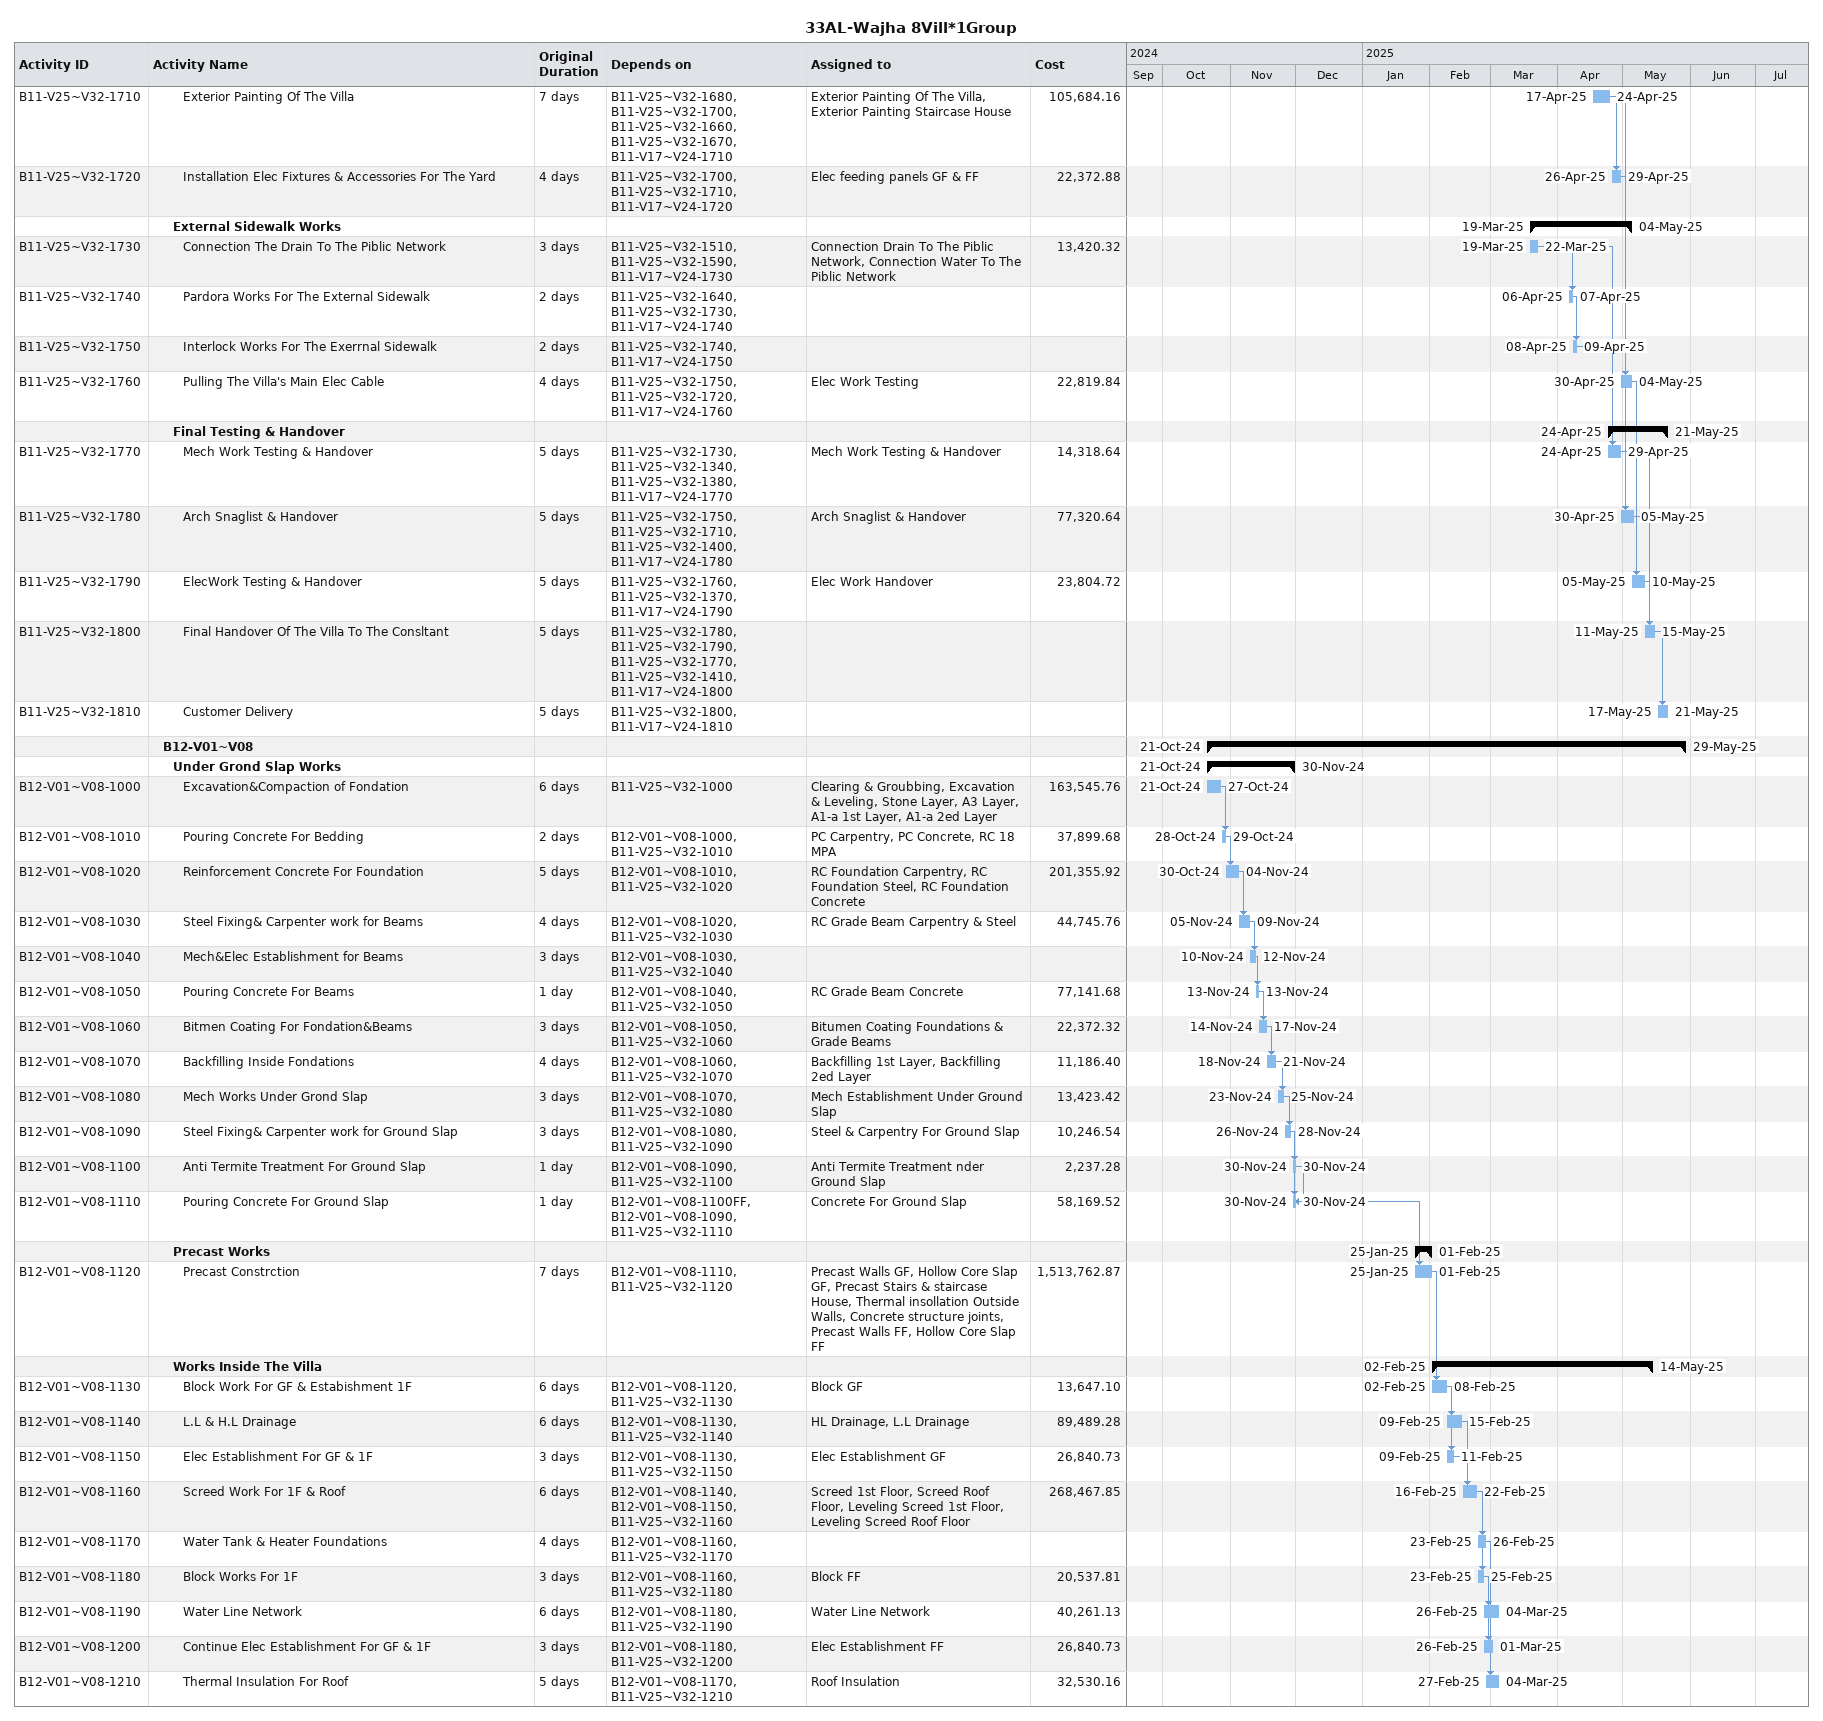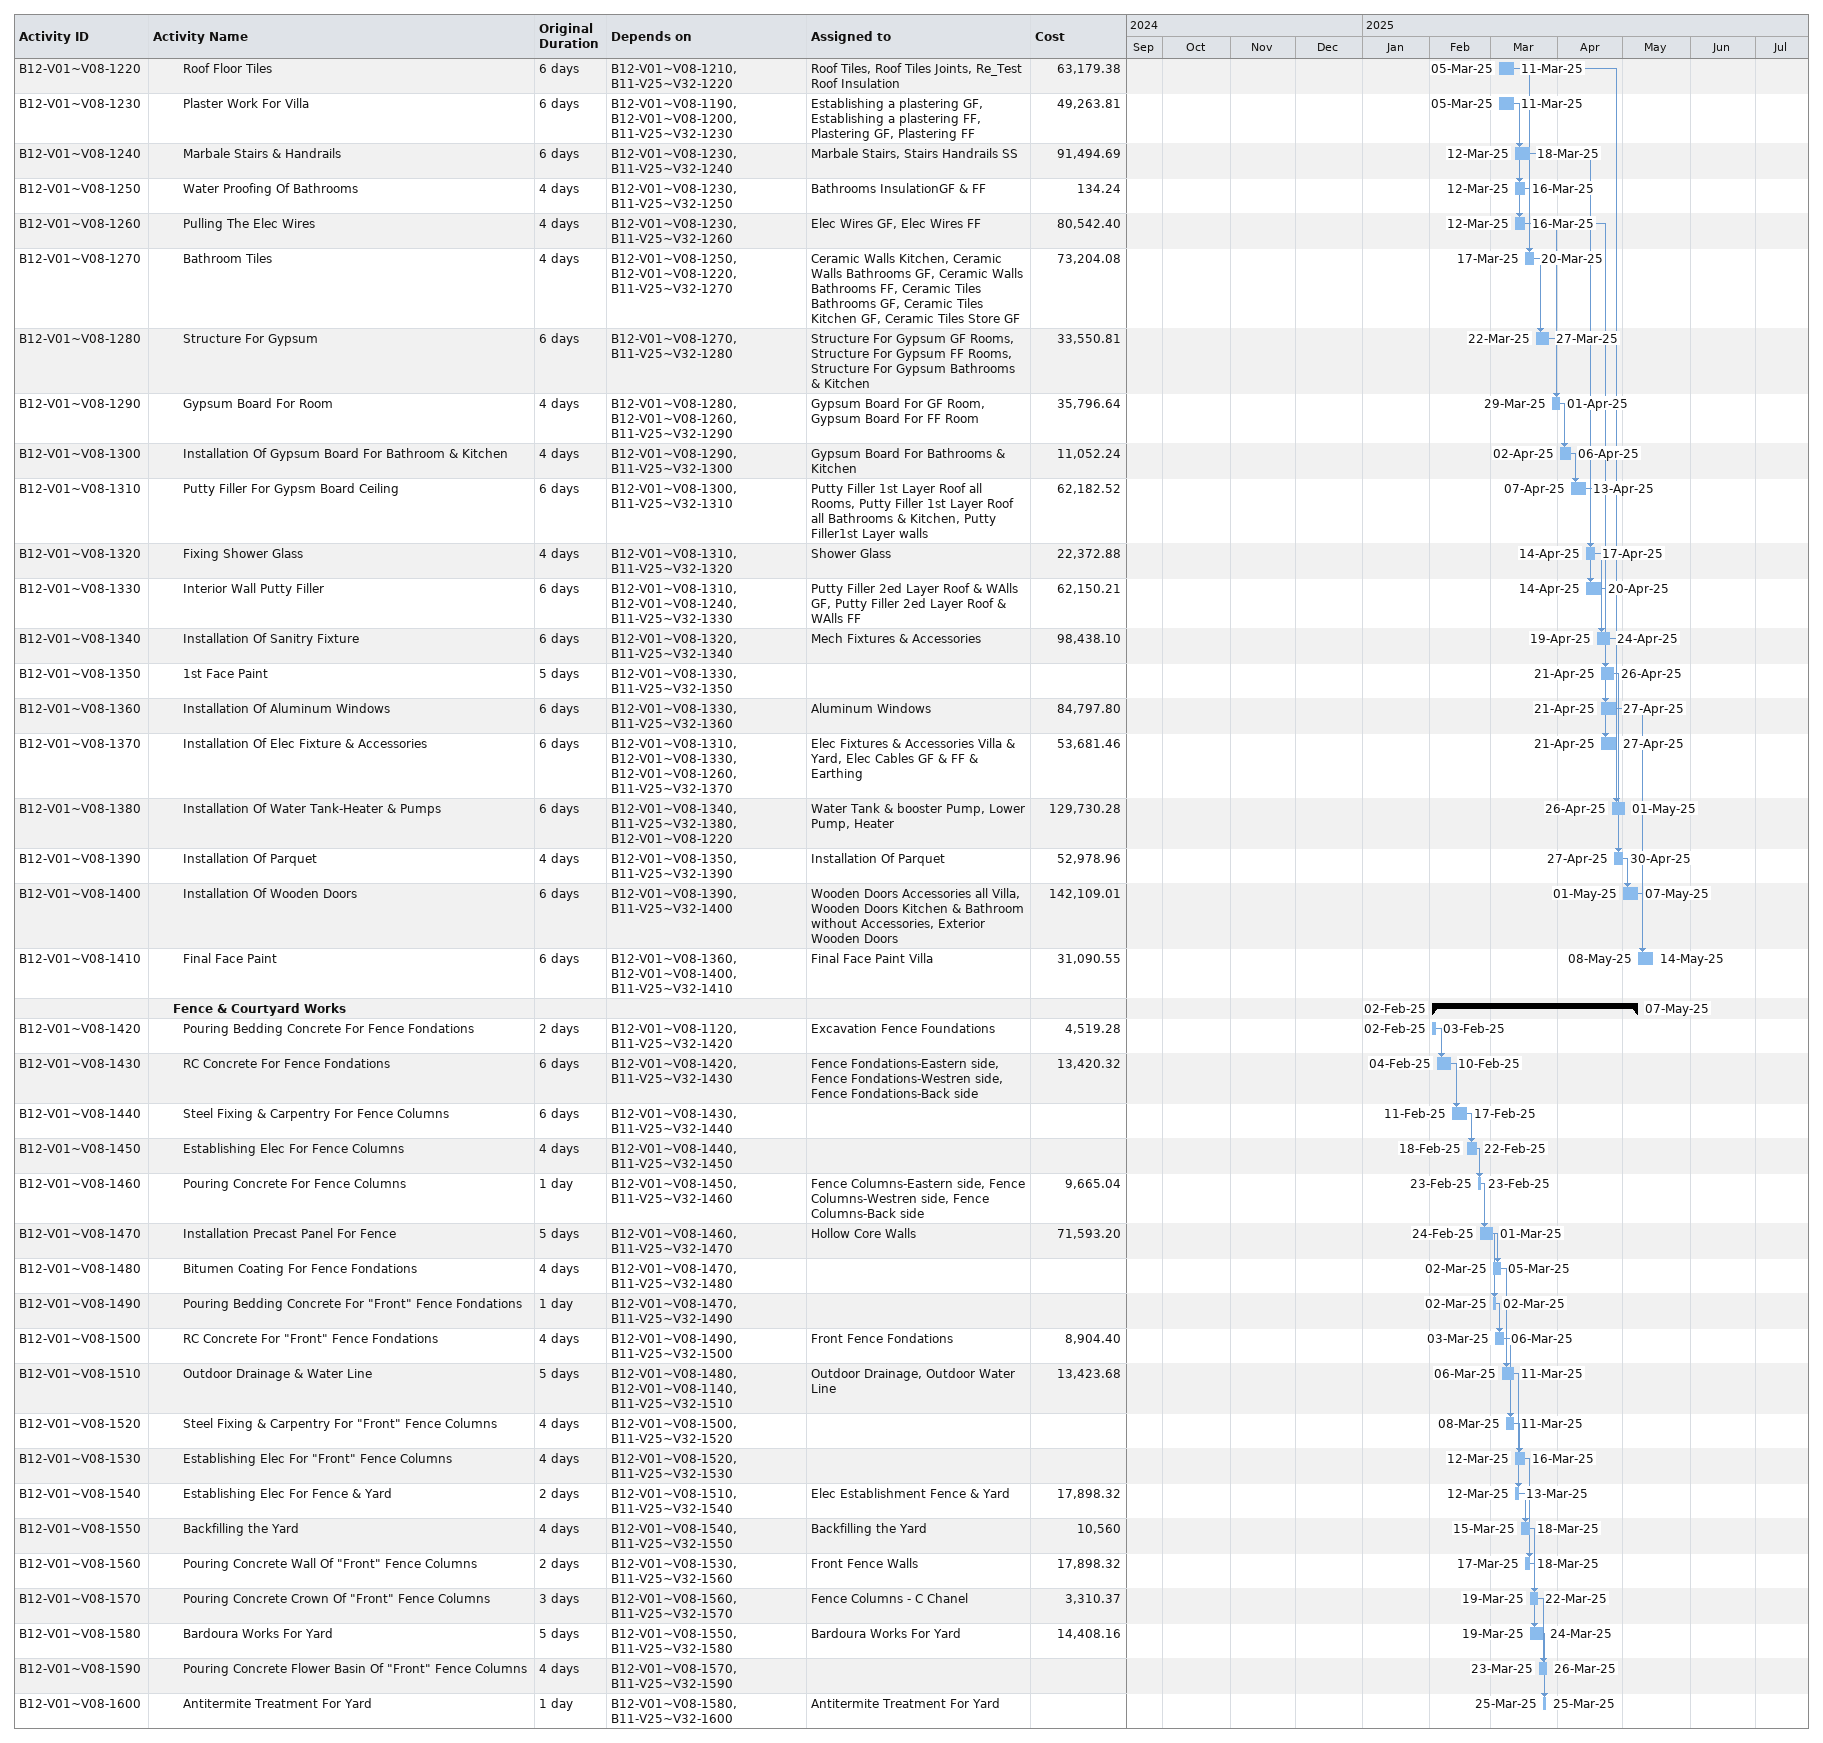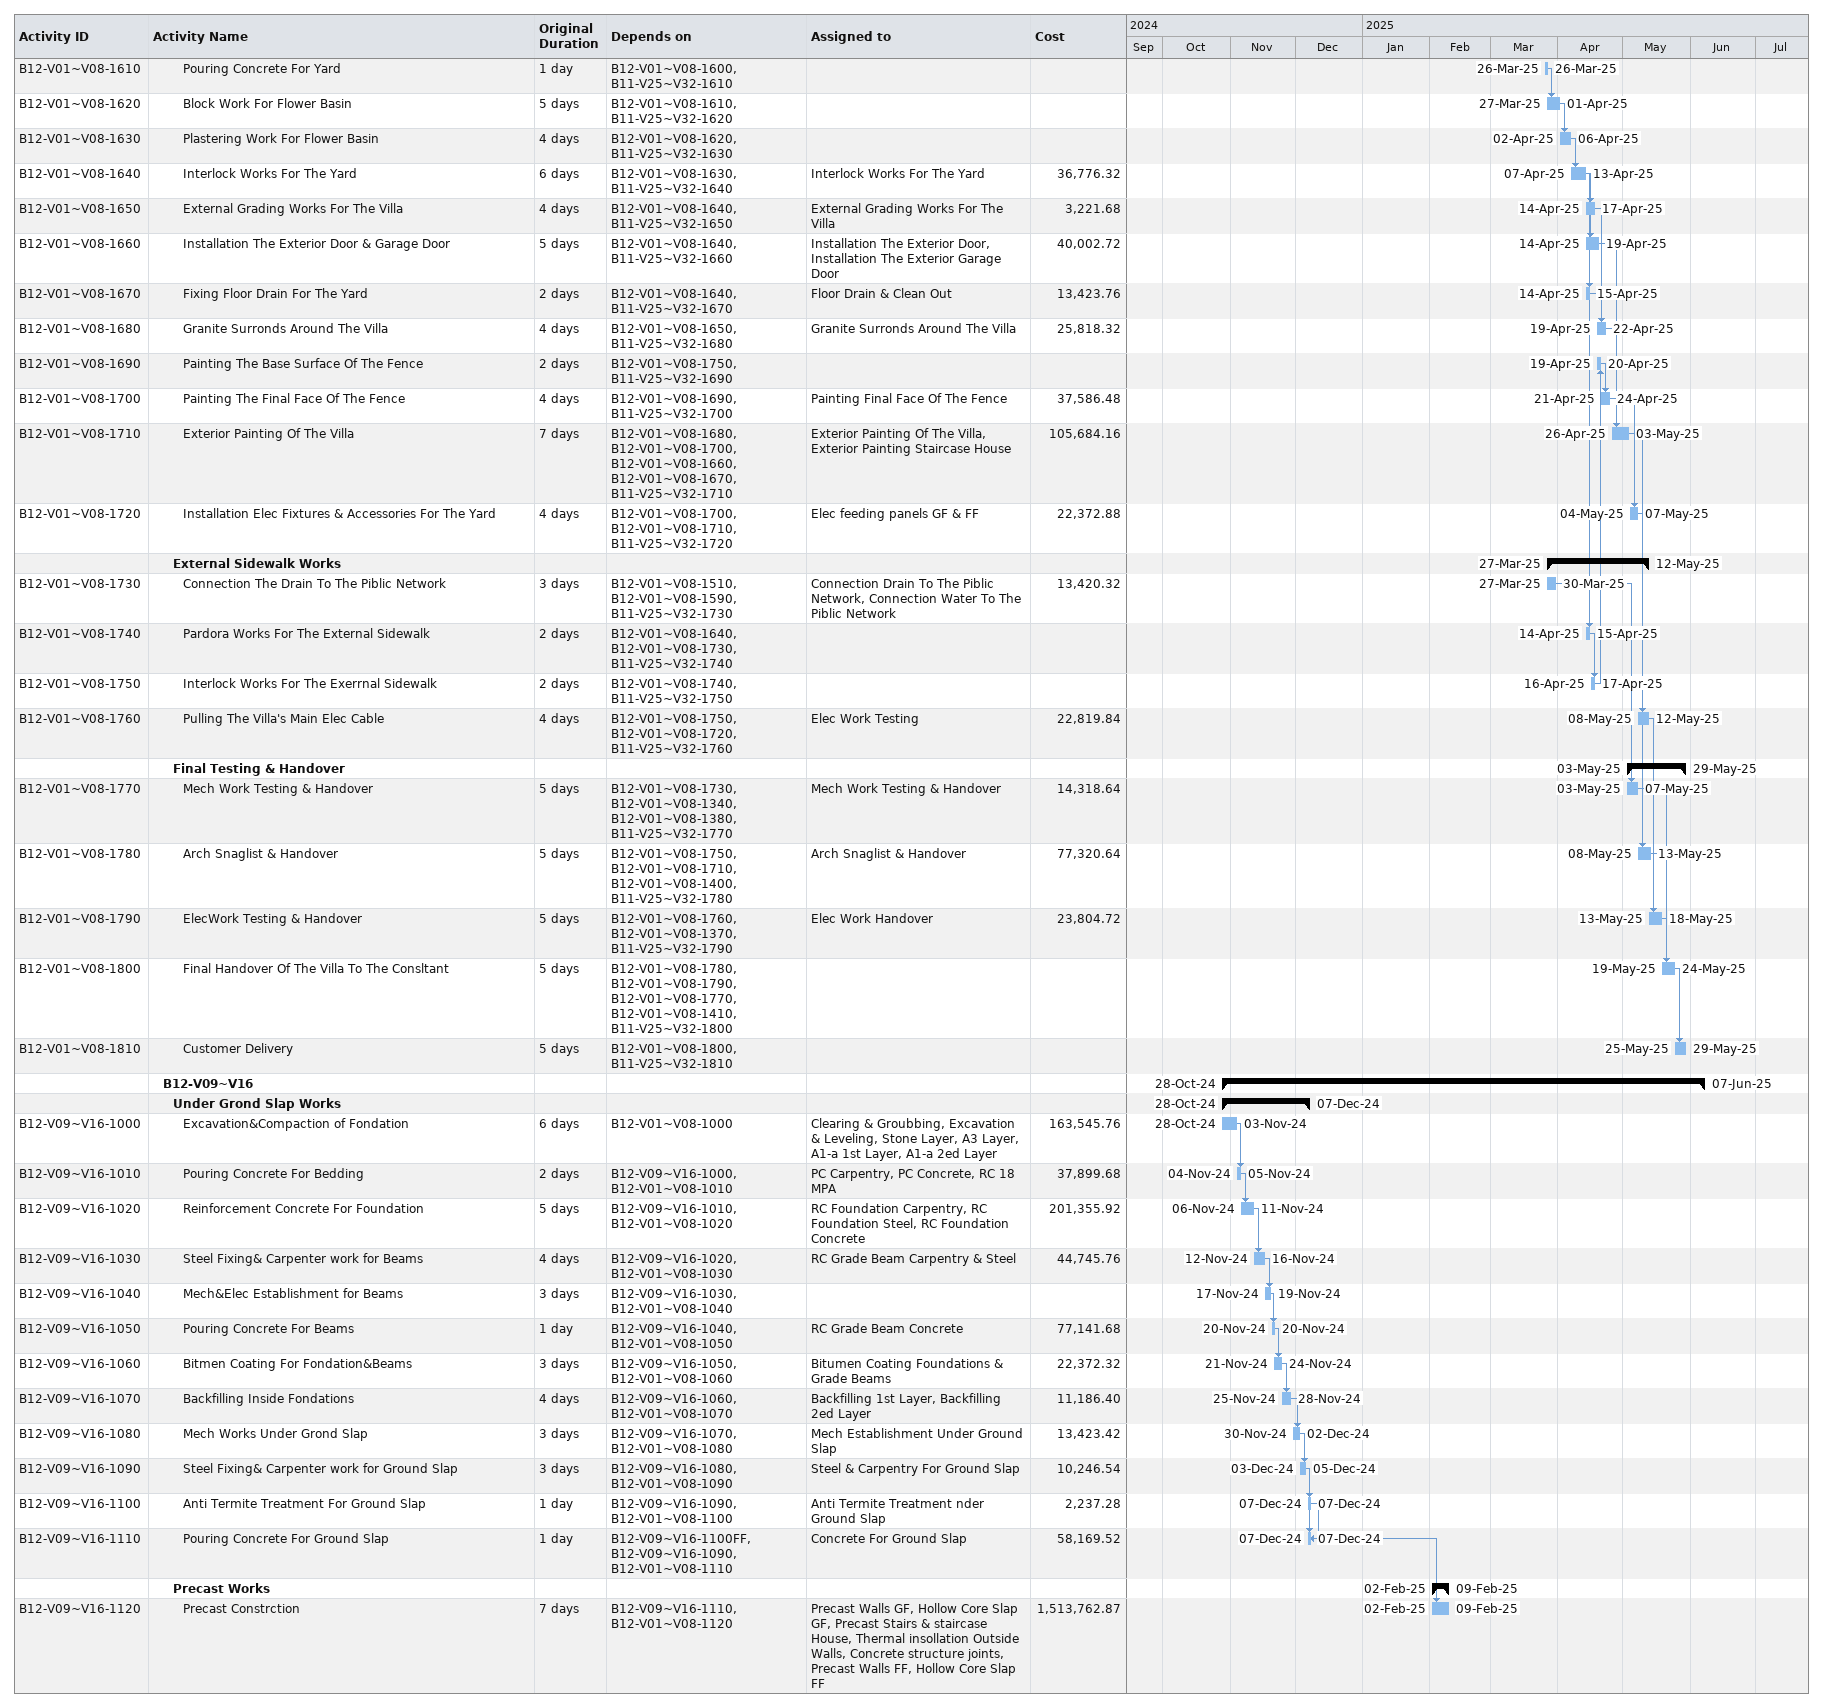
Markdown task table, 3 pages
33AL-Wajha 8Vill*1Group

| ID | Level | Task | Original duration | Start | Finish | Predecessors | Resources | Cost |
|---|---|---|---|---|---|---|---|---|
| B11-V25~V32-1710 | 4 | Exterior Painting Of The Villa | 7d | 2025-04-17 | 2025-04-24 | B11-V25~V32-1680, B11-V25~V32-1700, B11-V25~V32-1660, B11-V25~V32-1670, B11-V17~V24-1710 | Exterior Painting Of The Villa, Exterior Painting Staircase House | 105684.16 |
| B11-V25~V32-1720 | 4 | Installation Elec Fixtures & Accessories For The Yard | 4d | 2025-04-26 | 2025-04-29 | B11-V25~V32-1700, B11-V25~V32-1710, B11-V17~V24-1720 | Elec feeding panels GF & FF | 22372.88 |
|  | 3 | **External Sidewalk Works** |  | 2025-03-19 | 2025-05-04 |  |  |  |
| B11-V25~V32-1730 | 4 | Connection The Drain To The Piblic Network | 3d | 2025-03-19 | 2025-03-22 | B11-V25~V32-1510, B11-V25~V32-1590, B11-V17~V24-1730 | Connection Drain To The Piblic Network, Connection Water To The Piblic Network | 13420.32 |
| B11-V25~V32-1740 | 4 | Pardora Works For The External Sidewalk | 2d | 2025-04-06 | 2025-04-07 | B11-V25~V32-1640, B11-V25~V32-1730, B11-V17~V24-1740 |  |  |
| B11-V25~V32-1750 | 4 | Interlock Works For The Exerrnal Sidewalk | 2d | 2025-04-08 | 2025-04-09 | B11-V25~V32-1740, B11-V17~V24-1750 |  |  |
| B11-V25~V32-1760 | 4 | Pulling The Villa's Main Elec Cable | 4d | 2025-04-30 | 2025-05-04 | B11-V25~V32-1750, B11-V25~V32-1720, B11-V17~V24-1760 | Elec Work Testing | 22819.84 |
|  | 3 | **Final Testing & Handover** |  | 2025-04-24 | 2025-05-21 |  |  |  |
| B11-V25~V32-1770 | 4 | Mech Work Testing & Handover | 5d | 2025-04-24 | 2025-04-29 | B11-V25~V32-1730, B11-V25~V32-1340, B11-V25~V32-1380, B11-V17~V24-1770 | Mech Work Testing & Handover | 14318.64 |
| B11-V25~V32-1780 | 4 | Arch Snaglist & Handover | 5d | 2025-04-30 | 2025-05-05 | B11-V25~V32-1750, B11-V25~V32-1710, B11-V25~V32-1400, B11-V17~V24-1780 | Arch Snaglist & Handover | 77320.64 |
| B11-V25~V32-1790 | 4 | ElecWork Testing & Handover | 5d | 2025-05-05 | 2025-05-10 | B11-V25~V32-1760, B11-V25~V32-1370, B11-V17~V24-1790 | Elec Work Handover | 23804.72 |
| B11-V25~V32-1800 | 4 | Final Handover Of The Villa To The Consltant | 5d | 2025-05-11 | 2025-05-15 | B11-V25~V32-1780, B11-V25~V32-1790, B11-V25~V32-1770, B11-V25~V32-1410, B11-V17~V24-1800 |  |  |
| B11-V25~V32-1810 | 4 | Customer Delivery | 5d | 2025-05-17 | 2025-05-21 | B11-V25~V32-1800, B11-V17~V24-1810 |  |  |
|  | 2 | **B12-V01~V08** |  | 2024-10-21 | 2025-05-29 |  |  |  |
|  | 3 | **Under Grond Slap Works** |  | 2024-10-21 | 2024-11-30 |  |  |  |
| B12-V01~V08-1000 | 4 | Excavation&Compaction of Fondation | 6d | 2024-10-21 | 2024-10-27 | B11-V25~V32-1000 | Clearing & Groubbing, Excavation & Leveling, Stone Layer, A3 Layer, A1-a 1st Layer, A1-a 2ed Layer | 163545.76 |
| B12-V01~V08-1010 | 4 | Pouring Concrete For Bedding | 2d | 2024-10-28 | 2024-10-29 | B12-V01~V08-1000, B11-V25~V32-1010 | PC Carpentry, PC Concrete, RC 18 MPA | 37899.68 |
| B12-V01~V08-1020 | 4 | Reinforcement Concrete For Foundation | 5d | 2024-10-30 | 2024-11-04 | B12-V01~V08-1010, B11-V25~V32-1020 | RC Foundation Carpentry, RC Foundation Steel, RC Foundation Concrete | 201355.92 |
| B12-V01~V08-1030 | 4 | Steel Fixing& Carpenter work for Beams | 4d | 2024-11-05 | 2024-11-09 | B12-V01~V08-1020, B11-V25~V32-1030 | RC Grade Beam Carpentry & Steel | 44745.76 |
| B12-V01~V08-1040 | 4 | Mech&Elec Establishment for Beams | 3d | 2024-11-10 | 2024-11-12 | B12-V01~V08-1030, B11-V25~V32-1040 |  |  |
| B12-V01~V08-1050 | 4 | Pouring Concrete For Beams | 1d | 2024-11-13 | 2024-11-13 | B12-V01~V08-1040, B11-V25~V32-1050 | RC Grade Beam Concrete | 77141.68 |
| B12-V01~V08-1060 | 4 | Bitmen Coating For Fondation&Beams | 3d | 2024-11-14 | 2024-11-17 | B12-V01~V08-1050, B11-V25~V32-1060 | Bitumen Coating Foundations & Grade Beams | 22372.32 |
| B12-V01~V08-1070 | 4 | Backfilling Inside Fondations | 4d | 2024-11-18 | 2024-11-21 | B12-V01~V08-1060, B11-V25~V32-1070 | Backfilling 1st Layer, Backfilling 2ed Layer | 11186.40 |
| B12-V01~V08-1080 | 4 | Mech Works Under Grond Slap | 3d | 2024-11-23 | 2024-11-25 | B12-V01~V08-1070, B11-V25~V32-1080 | Mech Establishment Under Ground Slap | 13423.42 |
| B12-V01~V08-1090 | 4 | Steel Fixing& Carpenter work for Ground Slap | 3d | 2024-11-26 | 2024-11-28 | B12-V01~V08-1080, B11-V25~V32-1090 | Steel & Carpentry For Ground Slap | 10246.54 |
| B12-V01~V08-1100 | 4 | Anti Termite Treatment For Ground Slap | 1d | 2024-11-30 | 2024-11-30 | B12-V01~V08-1090, B11-V25~V32-1100 | Anti Termite Treatment nder Ground Slap | 2237.28 |
| B12-V01~V08-1110 | 4 | Pouring Concrete For Ground Slap | 1d | 2024-11-30 | 2024-11-30 | B12-V01~V08-1100FF, B12-V01~V08-1090, B11-V25~V32-1110 | Concrete For Ground Slap | 58169.52 |
|  | 3 | **Precast Works** |  | 2025-01-25 | 2025-02-01 |  |  |  |
| B12-V01~V08-1120 | 4 | Precast Constrction | 7d | 2025-01-25 | 2025-02-01 | B12-V01~V08-1110, B11-V25~V32-1120 | Precast Walls GF, Hollow Core Slap GF, Precast Stairs & staircase House, Thermal insollation Outside Walls, Concrete structure joints, Precast Walls FF, Hollow Core Slap FF | 1513762.87 |
|  | 3 | **Works Inside The Villa** |  | 2025-02-02 | 2025-05-14 |  |  |  |
| B12-V01~V08-1130 | 4 | Block Work For GF & Estabishment 1F | 6d | 2025-02-02 | 2025-02-08 | B12-V01~V08-1120, B11-V25~V32-1130 | Block GF | 13647.10 |
| B12-V01~V08-1140 | 4 | L.L & H.L Drainage | 6d | 2025-02-09 | 2025-02-15 | B12-V01~V08-1130, B11-V25~V32-1140 | HL Drainage, L.L Drainage | 89489.28 |
| B12-V01~V08-1150 | 4 | Elec Establishment For GF & 1F | 3d | 2025-02-09 | 2025-02-11 | B12-V01~V08-1130, B11-V25~V32-1150 | Elec Establishment GF | 26840.73 |
| B12-V01~V08-1160 | 4 | Screed Work For 1F & Roof | 6d | 2025-02-16 | 2025-02-22 | B12-V01~V08-1140, B12-V01~V08-1150, B11-V25~V32-1160 | Screed 1st Floor, Screed Roof Floor, Leveling Screed 1st Floor, Leveling Screed Roof Floor | 268467.85 |
| B12-V01~V08-1170 | 4 | Water Tank & Heater Foundations | 4d | 2025-02-23 | 2025-02-26 | B12-V01~V08-1160, B11-V25~V32-1170 |  |  |
| B12-V01~V08-1180 | 4 | Block Works For 1F | 3d | 2025-02-23 | 2025-02-25 | B12-V01~V08-1160, B11-V25~V32-1180 | Block FF | 20537.81 |
| B12-V01~V08-1190 | 4 | Water Line Network | 6d | 2025-02-26 | 2025-03-04 | B12-V01~V08-1180, B11-V25~V32-1190 | Water Line Network | 40261.13 |
| B12-V01~V08-1200 | 4 | Continue Elec Establishment For GF & 1F | 3d | 2025-02-26 | 2025-03-01 | B12-V01~V08-1180, B11-V25~V32-1200 | Elec Establishment FF | 26840.73 |
| B12-V01~V08-1210 | 4 | Thermal Insulation For Roof | 5d | 2025-02-27 | 2025-03-04 | B12-V01~V08-1170, B11-V25~V32-1210 | Roof Insulation | 32530.16 |
| B12-V01~V08-1220 | 4 | Roof Floor Tiles | 6d | 2025-03-05 | 2025-03-11 | B12-V01~V08-1210, B11-V25~V32-1220 | Roof Tiles, Roof Tiles Joints, Re_Test Roof Insulation | 63179.38 |
| B12-V01~V08-1230 | 4 | Plaster Work For Villa | 6d | 2025-03-05 | 2025-03-11 | B12-V01~V08-1190, B12-V01~V08-1200, B11-V25~V32-1230 | Establishing a plastering GF, Establishing a plastering FF, Plastering GF, Plastering FF | 49263.81 |
| B12-V01~V08-1240 | 4 | Marbale Stairs & Handrails | 6d | 2025-03-12 | 2025-03-18 | B12-V01~V08-1230, B11-V25~V32-1240 | Marbale Stairs, Stairs Handrails SS | 91494.69 |
| B12-V01~V08-1250 | 4 | Water Proofing Of Bathrooms | 4d | 2025-03-12 | 2025-03-16 | B12-V01~V08-1230, B11-V25~V32-1250 | Bathrooms InsulationGF & FF | 134.24 |
| B12-V01~V08-1260 | 4 | Pulling The Elec Wires | 4d | 2025-03-12 | 2025-03-16 | B12-V01~V08-1230, B11-V25~V32-1260 | Elec Wires GF, Elec Wires FF | 80542.40 |
| B12-V01~V08-1270 | 4 | Bathroom Tiles | 4d | 2025-03-17 | 2025-03-20 | B12-V01~V08-1250, B12-V01~V08-1220, B11-V25~V32-1270 | Ceramic Walls Kitchen, Ceramic Walls Bathrooms GF, Ceramic Walls Bathrooms FF, Ceramic Tiles Bathrooms GF, Ceramic Tiles Kitchen GF, Ceramic Tiles Store GF | 73204.08 |
| B12-V01~V08-1280 | 4 | Structure For Gypsum | 6d | 2025-03-22 | 2025-03-27 | B12-V01~V08-1270, B11-V25~V32-1280 | Structure For Gypsum GF Rooms, Structure For Gypsum FF Rooms, Structure For Gypsum Bathrooms & Kitchen | 33550.81 |
| B12-V01~V08-1290 | 4 | Gypsum Board For Room | 4d | 2025-03-29 | 2025-04-01 | B12-V01~V08-1280, B12-V01~V08-1260, B11-V25~V32-1290 | Gypsum Board For GF Room, Gypsum Board For FF Room | 35796.64 |
| B12-V01~V08-1300 | 4 | Installation Of Gypsum Board For Bathroom & Kitchen | 4d | 2025-04-02 | 2025-04-06 | B12-V01~V08-1290, B11-V25~V32-1300 | Gypsum Board For Bathrooms & Kitchen | 11052.24 |
| B12-V01~V08-1310 | 4 | Putty Filler For Gypsm Board Ceiling | 6d | 2025-04-07 | 2025-04-13 | B12-V01~V08-1300, B11-V25~V32-1310 | Putty Filler 1st Layer Roof all Rooms, Putty Filler 1st Layer Roof all Bathrooms & Kitchen, Putty Filler1st Layer walls | 62182.52 |
| B12-V01~V08-1320 | 4 | Fixing Shower Glass | 4d | 2025-04-14 | 2025-04-17 | B12-V01~V08-1310, B11-V25~V32-1320 | Shower Glass | 22372.88 |
| B12-V01~V08-1330 | 4 | Interior Wall Putty Filler | 6d | 2025-04-14 | 2025-04-20 | B12-V01~V08-1310, B12-V01~V08-1240, B11-V25~V32-1330 | Putty Filler 2ed Layer Roof & WAlls GF, Putty Filler 2ed Layer Roof & WAlls FF | 62150.21 |
| B12-V01~V08-1340 | 4 | Installation Of Sanitry Fixture | 6d | 2025-04-19 | 2025-04-24 | B12-V01~V08-1320, B11-V25~V32-1340 | Mech Fixtures & Accessories | 98438.10 |
| B12-V01~V08-1350 | 4 | 1st Face Paint | 5d | 2025-04-21 | 2025-04-26 | B12-V01~V08-1330, B11-V25~V32-1350 |  |  |
| B12-V01~V08-1360 | 4 | Installation Of Aluminum Windows | 6d | 2025-04-21 | 2025-04-27 | B12-V01~V08-1330, B11-V25~V32-1360 | Aluminum Windows | 84797.80 |
| B12-V01~V08-1370 | 4 | Installation Of Elec Fixture & Accessories | 6d | 2025-04-21 | 2025-04-27 | B12-V01~V08-1310, B12-V01~V08-1330, B12-V01~V08-1260, B11-V25~V32-1370 | Elec Fixtures & Accessories Villa & Yard, Elec Cables GF & FF & Earthing | 53681.46 |
| B12-V01~V08-1380 | 4 | Installation Of Water Tank-Heater & Pumps | 6d | 2025-04-26 | 2025-05-01 | B12-V01~V08-1340, B11-V25~V32-1380, B12-V01~V08-1220 | Water Tank & booster Pump, Lower Pump, Heater | 129730.28 |
| B12-V01~V08-1390 | 4 | Installation Of Parquet | 4d | 2025-04-27 | 2025-04-30 | B12-V01~V08-1350, B11-V25~V32-1390 | Installation Of Parquet | 52978.96 |
| B12-V01~V08-1400 | 4 | Installation Of Wooden Doors | 6d | 2025-05-01 | 2025-05-07 | B12-V01~V08-1390, B11-V25~V32-1400 | Wooden Doors Accessories all Villa, Wooden Doors Kitchen & Bathroom without Accessories, Exterior Wooden Doors | 142109.01 |
| B12-V01~V08-1410 | 4 | Final Face Paint | 6d | 2025-05-08 | 2025-05-14 | B12-V01~V08-1360, B12-V01~V08-1400, B11-V25~V32-1410 | Final Face Paint Villa | 31090.55 |
|  | 3 | **Fence & Courtyard Works** |  | 2025-02-02 | 2025-05-07 |  |  |  |
| B12-V01~V08-1420 | 4 | Pouring Bedding Concrete For Fence Fondations | 2d | 2025-02-02 | 2025-02-03 | B12-V01~V08-1120, B11-V25~V32-1420 | Excavation Fence Foundations | 4519.28 |
| B12-V01~V08-1430 | 4 | RC Concrete For Fence Fondations | 6d | 2025-02-04 | 2025-02-10 | B12-V01~V08-1420, B11-V25~V32-1430 | Fence Fondations-Eastern side, Fence Fondations-Westren side, Fence Fondations-Back side | 13420.32 |
| B12-V01~V08-1440 | 4 | Steel Fixing & Carpentry For Fence Columns | 6d | 2025-02-11 | 2025-02-17 | B12-V01~V08-1430, B11-V25~V32-1440 |  |  |
| B12-V01~V08-1450 | 4 | Establishing Elec For Fence Columns | 4d | 2025-02-18 | 2025-02-22 | B12-V01~V08-1440, B11-V25~V32-1450 |  |  |
| B12-V01~V08-1460 | 4 | Pouring Concrete For Fence Columns | 1d | 2025-02-23 | 2025-02-23 | B12-V01~V08-1450, B11-V25~V32-1460 | Fence Columns-Eastern side, Fence Columns-Westren side, Fence Columns-Back side | 9665.04 |
| B12-V01~V08-1470 | 4 | Installation Precast Panel For Fence | 5d | 2025-02-24 | 2025-03-01 | B12-V01~V08-1460, B11-V25~V32-1470 | Hollow Core Walls | 71593.20 |
| B12-V01~V08-1480 | 4 | Bitumen Coating For Fence Fondations | 4d | 2025-03-02 | 2025-03-05 | B12-V01~V08-1470, B11-V25~V32-1480 |  |  |
| B12-V01~V08-1490 | 4 | Pouring Bedding Concrete For "Front" Fence Fondations | 1d | 2025-03-02 | 2025-03-02 | B12-V01~V08-1470, B11-V25~V32-1490 |  |  |
| B12-V01~V08-1500 | 4 | RC Concrete For "Front" Fence Fondations | 4d | 2025-03-03 | 2025-03-06 | B12-V01~V08-1490, B11-V25~V32-1500 | Front Fence Fondations | 8904.40 |
| B12-V01~V08-1510 | 4 | Outdoor Drainage & Water Line | 5d | 2025-03-06 | 2025-03-11 | B12-V01~V08-1480, B12-V01~V08-1140, B11-V25~V32-1510 | Outdoor Drainage, Outdoor Water Line | 13423.68 |
| B12-V01~V08-1520 | 4 | Steel Fixing & Carpentry For "Front" Fence Columns | 4d | 2025-03-08 | 2025-03-11 | B12-V01~V08-1500, B11-V25~V32-1520 |  |  |
| B12-V01~V08-1530 | 4 | Establishing Elec For "Front" Fence Columns | 4d | 2025-03-12 | 2025-03-16 | B12-V01~V08-1520, B11-V25~V32-1530 |  |  |
| B12-V01~V08-1540 | 4 | Establishing Elec For Fence & Yard | 2d | 2025-03-12 | 2025-03-13 | B12-V01~V08-1510, B11-V25~V32-1540 | Elec Establishment Fence & Yard | 17898.32 |
| B12-V01~V08-1550 | 4 | Backfilling the Yard | 4d | 2025-03-15 | 2025-03-18 | B12-V01~V08-1540, B11-V25~V32-1550 | Backfilling the Yard | 10560 |
| B12-V01~V08-1560 | 4 | Pouring Concrete Wall Of "Front" Fence Columns | 2d | 2025-03-17 | 2025-03-18 | B12-V01~V08-1530, B11-V25~V32-1560 | Front Fence Walls | 17898.32 |
| B12-V01~V08-1570 | 4 | Pouring Concrete Crown Of "Front" Fence Columns | 3d | 2025-03-19 | 2025-03-22 | B12-V01~V08-1560, B11-V25~V32-1570 | Fence Columns - C Chanel | 3310.37 |
| B12-V01~V08-1580 | 4 | Bardoura Works For Yard | 5d | 2025-03-19 | 2025-03-24 | B12-V01~V08-1550, B11-V25~V32-1580 | Bardoura Works For Yard | 14408.16 |
| B12-V01~V08-1590 | 4 | Pouring Concrete Flower Basin Of "Front" Fence Columns | 4d | 2025-03-23 | 2025-03-26 | B12-V01~V08-1570, B11-V25~V32-1590 |  |  |
| B12-V01~V08-1600 | 4 | Antitermite Treatment For Yard | 1d | 2025-03-25 | 2025-03-25 | B12-V01~V08-1580, B11-V25~V32-1600 | Antitermite Treatment For Yard |  |
| B12-V01~V08-1610 | 4 | Pouring Concrete For Yard | 1d | 2025-03-26 | 2025-03-26 | B12-V01~V08-1600, B11-V25~V32-1610 |  |  |
| B12-V01~V08-1620 | 4 | Block Work For Flower Basin | 5d | 2025-03-27 | 2025-04-01 | B12-V01~V08-1610, B11-V25~V32-1620 |  |  |
| B12-V01~V08-1630 | 4 | Plastering Work For Flower Basin | 4d | 2025-04-02 | 2025-04-06 | B12-V01~V08-1620, B11-V25~V32-1630 |  |  |
| B12-V01~V08-1640 | 4 | Interlock Works For The Yard | 6d | 2025-04-07 | 2025-04-13 | B12-V01~V08-1630, B11-V25~V32-1640 | Interlock Works For The Yard | 36776.32 |
| B12-V01~V08-1650 | 4 | External Grading Works For The Villa | 4d | 2025-04-14 | 2025-04-17 | B12-V01~V08-1640, B11-V25~V32-1650 | External Grading Works For The Villa | 3221.68 |
| B12-V01~V08-1660 | 4 | Installation The Exterior Door & Garage Door | 5d | 2025-04-14 | 2025-04-19 | B12-V01~V08-1640, B11-V25~V32-1660 | Installation The Exterior Door, Installation The Exterior Garage Door | 40002.72 |
| B12-V01~V08-1670 | 4 | Fixing Floor Drain For The Yard | 2d | 2025-04-14 | 2025-04-15 | B12-V01~V08-1640, B11-V25~V32-1670 | Floor Drain & Clean Out | 13423.76 |
| B12-V01~V08-1680 | 4 | Granite Surronds Around The Villa | 4d | 2025-04-19 | 2025-04-22 | B12-V01~V08-1650, B11-V25~V32-1680 | Granite Surronds Around The Villa | 25818.32 |
| B12-V01~V08-1690 | 4 | Painting The Base Surface Of The Fence | 2d | 2025-04-19 | 2025-04-20 | B12-V01~V08-1750, B11-V25~V32-1690 |  |  |
| B12-V01~V08-1700 | 4 | Painting The Final Face Of The Fence | 4d | 2025-04-21 | 2025-04-24 | B12-V01~V08-1690, B11-V25~V32-1700 | Painting Final Face Of The Fence | 37586.48 |
| B12-V01~V08-1710 | 4 | Exterior Painting Of The Villa | 7d | 2025-04-26 | 2025-05-03 | B12-V01~V08-1680, B12-V01~V08-1700, B12-V01~V08-1660, B12-V01~V08-1670, B11-V25~V32-1710 | Exterior Painting Of The Villa, Exterior Painting Staircase House | 105684.16 |
| B12-V01~V08-1720 | 4 | Installation Elec Fixtures & Accessories For The Yard | 4d | 2025-05-04 | 2025-05-07 | B12-V01~V08-1700, B12-V01~V08-1710, B11-V25~V32-1720 | Elec feeding panels GF & FF | 22372.88 |
|  | 3 | **External Sidewalk Works** |  | 2025-03-27 | 2025-05-12 |  |  |  |
| B12-V01~V08-1730 | 4 | Connection The Drain To The Piblic Network | 3d | 2025-03-27 | 2025-03-30 | B12-V01~V08-1510, B12-V01~V08-1590, B11-V25~V32-1730 | Connection Drain To The Piblic Network, Connection Water To The Piblic Network | 13420.32 |
| B12-V01~V08-1740 | 4 | Pardora Works For The External Sidewalk | 2d | 2025-04-14 | 2025-04-15 | B12-V01~V08-1640, B12-V01~V08-1730, B11-V25~V32-1740 |  |  |
| B12-V01~V08-1750 | 4 | Interlock Works For The Exerrnal Sidewalk | 2d | 2025-04-16 | 2025-04-17 | B12-V01~V08-1740, B11-V25~V32-1750 |  |  |
| B12-V01~V08-1760 | 4 | Pulling The Villa's Main Elec Cable | 4d | 2025-05-08 | 2025-05-12 | B12-V01~V08-1750, B12-V01~V08-1720, B11-V25~V32-1760 | Elec Work Testing | 22819.84 |
|  | 3 | **Final Testing & Handover** |  | 2025-05-03 | 2025-05-29 |  |  |  |
| B12-V01~V08-1770 | 4 | Mech Work Testing & Handover | 5d | 2025-05-03 | 2025-05-07 | B12-V01~V08-1730, B12-V01~V08-1340, B12-V01~V08-1380, B11-V25~V32-1770 | Mech Work Testing & Handover | 14318.64 |
| B12-V01~V08-1780 | 4 | Arch Snaglist & Handover | 5d | 2025-05-08 | 2025-05-13 | B12-V01~V08-1750, B12-V01~V08-1710, B12-V01~V08-1400, B11-V25~V32-1780 | Arch Snaglist & Handover | 77320.64 |
| B12-V01~V08-1790 | 4 | ElecWork Testing & Handover | 5d | 2025-05-13 | 2025-05-18 | B12-V01~V08-1760, B12-V01~V08-1370, B11-V25~V32-1790 | Elec Work Handover | 23804.72 |
| B12-V01~V08-1800 | 4 | Final Handover Of The Villa To The Consltant | 5d | 2025-05-19 | 2025-05-24 | B12-V01~V08-1780, B12-V01~V08-1790, B12-V01~V08-1770, B12-V01~V08-1410, B11-V25~V32-1800 |  |  |
| B12-V01~V08-1810 | 4 | Customer Delivery | 5d | 2025-05-25 | 2025-05-29 | B12-V01~V08-1800, B11-V25~V32-1810 |  |  |
|  | 2 | **B12-V09~V16** |  | 2024-10-28 | 2025-06-07 |  |  |  |
|  | 3 | **Under Grond Slap Works** |  | 2024-10-28 | 2024-12-07 |  |  |  |
| B12-V09~V16-1000 | 4 | Excavation&Compaction of Fondation | 6d | 2024-10-28 | 2024-11-03 | B12-V01~V08-1000 | Clearing & Groubbing, Excavation & Leveling, Stone Layer, A3 Layer, A1-a 1st Layer, A1-a 2ed Layer | 163545.76 |
| B12-V09~V16-1010 | 4 | Pouring Concrete For Bedding | 2d | 2024-11-04 | 2024-11-05 | B12-V09~V16-1000, B12-V01~V08-1010 | PC Carpentry, PC Concrete, RC 18 MPA | 37899.68 |
| B12-V09~V16-1020 | 4 | Reinforcement Concrete For Foundation | 5d | 2024-11-06 | 2024-11-11 | B12-V09~V16-1010, B12-V01~V08-1020 | RC Foundation Carpentry, RC Foundation Steel, RC Foundation Concrete | 201355.92 |
| B12-V09~V16-1030 | 4 | Steel Fixing& Carpenter work for Beams | 4d | 2024-11-12 | 2024-11-16 | B12-V09~V16-1020, B12-V01~V08-1030 | RC Grade Beam Carpentry & Steel | 44745.76 |
| B12-V09~V16-1040 | 4 | Mech&Elec Establishment for Beams | 3d | 2024-11-17 | 2024-11-19 | B12-V09~V16-1030, B12-V01~V08-1040 |  |  |
| B12-V09~V16-1050 | 4 | Pouring Concrete For Beams | 1d | 2024-11-20 | 2024-11-20 | B12-V09~V16-1040, B12-V01~V08-1050 | RC Grade Beam Concrete | 77141.68 |
| B12-V09~V16-1060 | 4 | Bitmen Coating For Fondation&Beams | 3d | 2024-11-21 | 2024-11-24 | B12-V09~V16-1050, B12-V01~V08-1060 | Bitumen Coating Foundations & Grade Beams | 22372.32 |
| B12-V09~V16-1070 | 4 | Backfilling Inside Fondations | 4d | 2024-11-25 | 2024-11-28 | B12-V09~V16-1060, B12-V01~V08-1070 | Backfilling 1st Layer, Backfilling 2ed Layer | 11186.40 |
| B12-V09~V16-1080 | 4 | Mech Works Under Grond Slap | 3d | 2024-11-30 | 2024-12-02 | B12-V09~V16-1070, B12-V01~V08-1080 | Mech Establishment Under Ground Slap | 13423.42 |
| B12-V09~V16-1090 | 4 | Steel Fixing& Carpenter work for Ground Slap | 3d | 2024-12-03 | 2024-12-05 | B12-V09~V16-1080, B12-V01~V08-1090 | Steel & Carpentry For Ground Slap | 10246.54 |
| B12-V09~V16-1100 | 4 | Anti Termite Treatment For Ground Slap | 1d | 2024-12-07 | 2024-12-07 | B12-V09~V16-1090, B12-V01~V08-1100 | Anti Termite Treatment nder Ground Slap | 2237.28 |
| B12-V09~V16-1110 | 4 | Pouring Concrete For Ground Slap | 1d | 2024-12-07 | 2024-12-07 | B12-V09~V16-1100FF, B12-V09~V16-1090, B12-V01~V08-1110 | Concrete For Ground Slap | 58169.52 |
|  | 3 | **Precast Works** |  | 2025-02-02 | 2025-02-09 |  |  |  |
| B12-V09~V16-1120 | 4 | Precast Constrction | 7d | 2025-02-02 | 2025-02-09 | B12-V09~V16-1110, B12-V01~V08-1120 | Precast Walls GF, Hollow Core Slap GF, Precast Stairs & staircase House, Thermal insollation Outside Walls, Concrete structure joints, Precast Walls FF, Hollow Core Slap FF | 1513762.87 |
